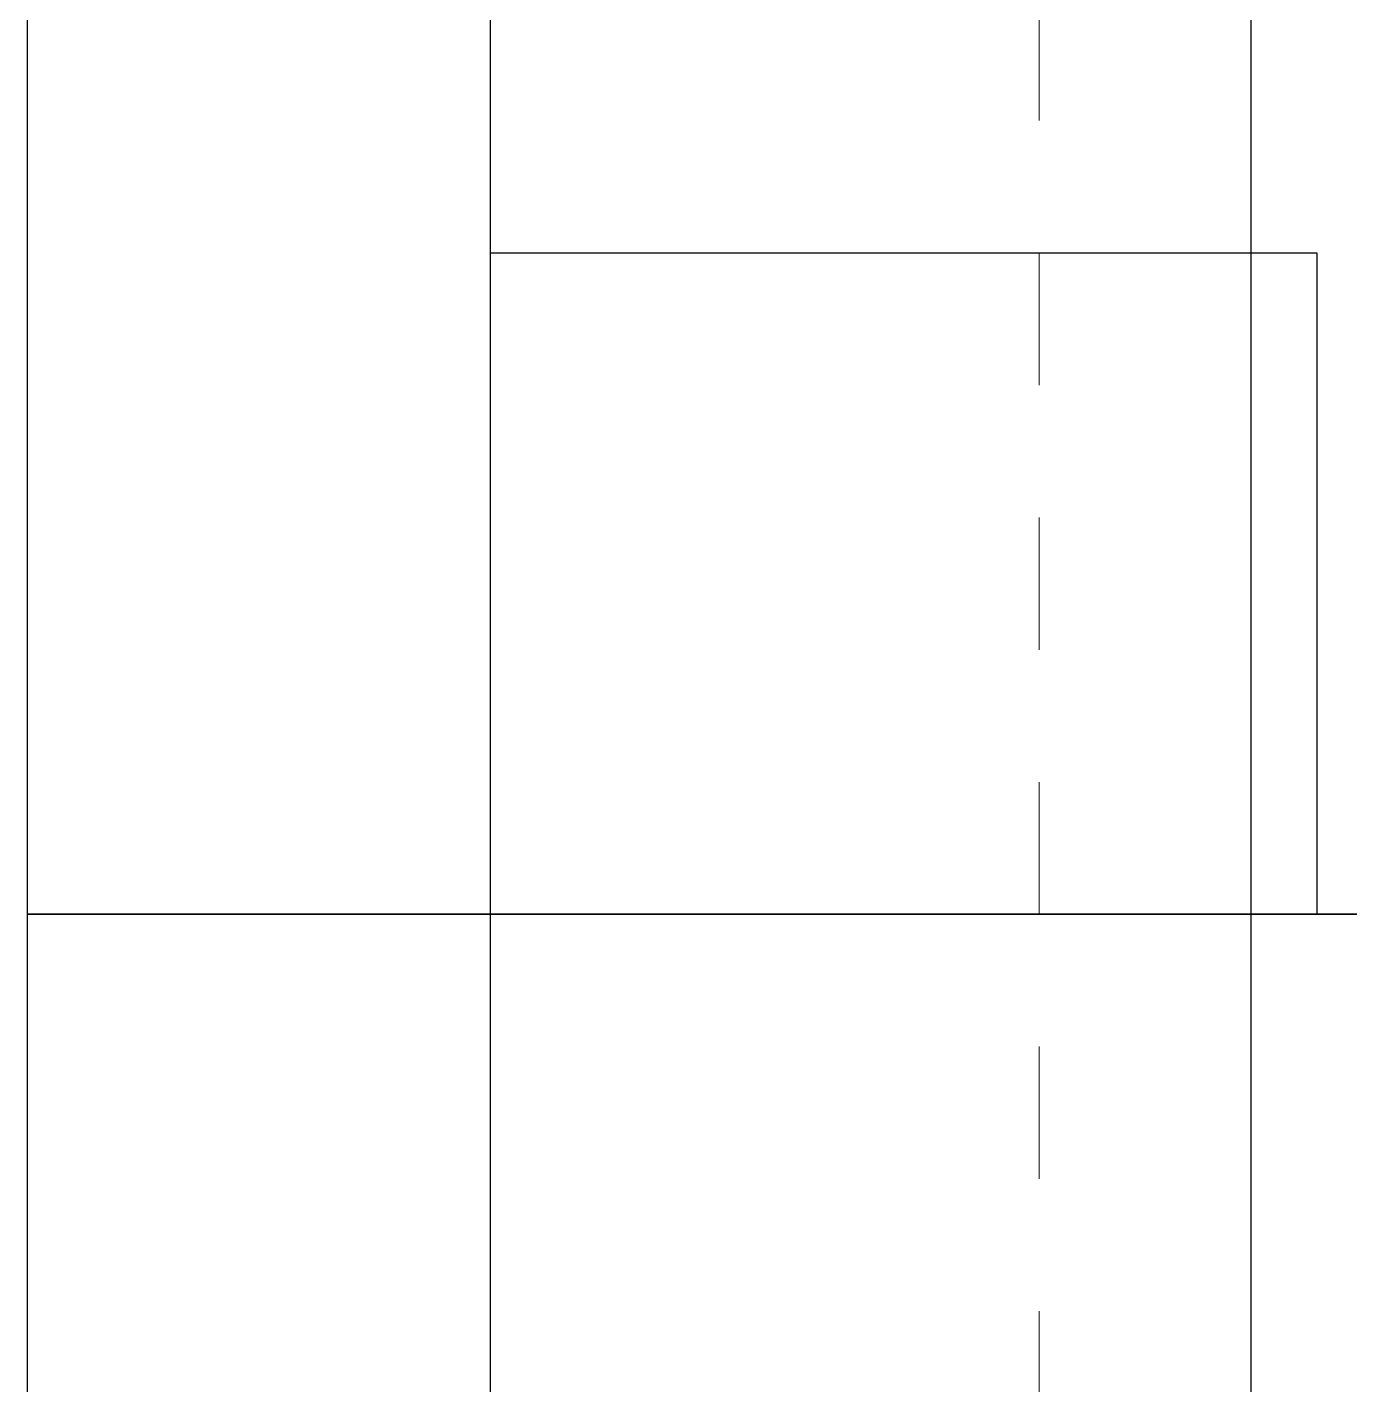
# Model space of a CAD drawing. Header units: inches. Extents: x -81.3 to 1.8, y 184.7 to 266.4.
# Drawn here: x -55.88 to -54.88, y 215.282 to 216.308 of the extents above; entities that cross this region are included whole.
import ezdxf

# ---------------------------------------------------------------- set-up
doc = ezdxf.new("R2010")
doc.units = ezdxf.units.IN
doc.header["$MEASUREMENT"] = 0
doc.linetypes.add('DASHED2', pattern=[0.375, 0.25, -0.125])
doc.linetypes.add('HIDDEN', pattern=[0.375, 0.25, -0.125])
doc.layers.add('A2 Hatch', color=8, linetype='Continuous', lineweight=9)

msp = doc.modelspace()

# ---------------------------------------------------------------- linework, layer by layer
at = {"color": 1}
for p, q in [((-55.5304, 228.1378), (-55.5304, 215.6378)), ((-54.9554, 228.1378), (-54.9554, 215.6378)), ((-55.8804, 227.6378), (-55.8804, 215.6378)), ((-55.5304, 216.1378), (-54.9054, 216.1378)), ((-55.5304, 216.1378), (-54.9054, 216.1378)), ((-55.5304, 216.1378), (-54.9054, 216.1378)), ((-55.5304, 216.1378), (-54.9054, 216.1378)), ((-55.5304, 216.1378), (-54.9054, 216.1378)), ((-55.5304, 216.1378), (-54.9054, 216.1378)), ((-55.5304, 216.1378), (-54.9054, 216.1378)), ((-55.5304, 216.1378), (-54.9054, 216.1378)), ((-55.5304, 216.1378), (-54.9054, 216.1378)), ((-55.5304, 216.1378), (-54.9054, 216.1378)), ((-55.5304, 216.1378), (-54.9054, 216.1378)), ((-55.5304, 216.1378), (-54.9054, 216.1378)), ((-55.5304, 216.1378), (-54.9054, 216.1378)), ((-55.5304, 216.1378), (-54.9054, 216.1378)), ((-55.5304, 216.1378), (-54.9054, 216.1378)), ((-55.5304, 216.1378), (-54.9054, 216.1378)), ((-55.5304, 216.1378), (-54.9054, 216.1378)), ((-55.5304, 216.1378), (-54.9054, 216.1378)), ((-55.5304, 216.1378), (-54.9054, 216.1378)), ((-55.5304, 216.1378), (-54.9054, 216.1378)), ((-55.5304, 216.1378), (-54.9054, 216.1378)), ((-55.5304, 216.1378), (-54.9054, 216.1378)), ((-55.5304, 216.1378), (-54.9054, 216.1378)), ((-55.5304, 216.1378), (-54.9054, 216.1378)), ((-55.5304, 216.1378), (-54.9054, 216.1378)), ((-55.5304, 216.1378), (-54.9054, 216.1378)), ((-55.5304, 216.1378), (-54.9054, 216.1378)), ((-55.5304, 216.1378), (-54.9054, 216.1378)), ((-55.5304, 216.1378), (-55.5304, 204.3675)), ((-55.5304, 216.1378), (-54.9054, 216.1378)), ((-55.5304, 216.1378), (-54.9054, 216.1378)), ((-55.5304, 216.1378), (-54.9054, 216.1378)), ((-55.5304, 216.1378), (-54.9054, 216.1378)), ((-55.5304, 216.1378), (-54.9054, 216.1378)), ((-55.5304, 216.1378), (-54.9054, 216.1378)), ((-55.5304, 216.1378), (-54.9054, 216.1378)), ((-55.5304, 216.1378), (-54.9054, 216.1378)), ((-55.5304, 216.1378), (-54.9054, 216.1378)), ((-55.5304, 216.1378), (-54.9054, 216.1378)), ((-55.5304, 216.1378), (-54.9054, 216.1378)), ((-55.5304, 216.1378), (-54.9054, 216.1378)), ((-55.5304, 216.1378), (-54.9054, 216.1378)), ((-55.5304, 216.1378), (-54.9054, 216.1378)), ((-55.5304, 216.1378), (-54.9054, 216.1378)), ((-55.5304, 216.1378), (-54.9054, 216.1378)), ((-55.5304, 216.1378), (-54.9054, 216.1378)), ((-55.5304, 216.1378), (-54.9054, 216.1378)), ((-55.5304, 216.1378), (-54.9054, 216.1378)), ((-55.5304, 216.1378), (-54.9054, 216.1378)), ((-55.5304, 216.1378), (-54.9054, 216.1378)), ((-55.5304, 216.1378), (-54.9054, 216.1378)), ((-55.5304, 216.1378), (-54.9054, 216.1378)), ((-55.5304, 216.1378), (-54.9054, 216.1378)), ((-55.5304, 216.1378), (-54.9054, 216.1378)), ((-55.5304, 216.1378), (-54.9054, 216.1378)), ((-55.5304, 216.1378), (-54.9054, 216.1378)), ((-55.5304, 216.1378), (-54.9054, 216.1378)), ((-55.5304, 216.1378), (-54.9054, 216.1378)), ((-55.5304, 216.1378), (-54.9054, 216.1378)), ((-55.5304, 216.1378), (-54.9054, 216.1378)), ((-55.5304, 216.1378), (-54.9054, 216.1378)), ((-55.5304, 216.1378), (-54.9054, 216.1378)), ((-55.5304, 216.1378), (-54.9054, 216.1378)), ((-55.5304, 216.1378), (-54.9054, 216.1378)), ((-55.5304, 216.1378), (-54.9054, 216.1378)), ((-54.9554, 216.1378), (-54.9554, 204.5625)), ((-54.9054, 216.1378), (-54.9054, 215.6378)), ((-54.9054, 216.1378), (-54.9054, 215.6378)), ((-54.9054, 216.1378), (-54.9054, 215.6378)), ((-54.9054, 216.1378), (-54.9054, 215.6378)), ((-54.9054, 216.1378), (-54.9054, 215.6378)), ((-54.9054, 216.1378), (-54.9054, 215.6378)), ((-54.9054, 216.1378), (-54.9054, 215.6378)), ((-54.9054, 216.1378), (-54.9054, 215.6378)), ((-54.9054, 216.1378), (-54.9054, 215.6378)), ((-54.9054, 216.1378), (-54.9054, 215.6378)), ((-54.9054, 216.1378), (-54.9054, 215.6378)), ((-54.9054, 216.1378), (-54.9054, 215.6378)), ((-54.9054, 216.1378), (-54.9054, 215.6378)), ((-54.9054, 216.1378), (-54.9054, 215.6378)), ((-54.9054, 216.1378), (-54.9054, 215.6378)), ((-54.9054, 216.1378), (-54.9054, 215.6378)), ((-54.9054, 216.1378), (-54.9054, 215.6378)), ((-54.9054, 216.1378), (-54.9054, 215.6378)), ((-54.9054, 216.1378), (-54.9054, 215.6378)), ((-54.9054, 216.1378), (-54.9054, 215.6378)), ((-54.9054, 216.1378), (-54.9054, 215.6378)), ((-54.9054, 216.1378), (-54.9054, 215.6378)), ((-54.9054, 216.1378), (-54.9054, 215.6378)), ((-54.9054, 216.1378), (-54.9054, 215.6378)), ((-54.9054, 216.1378), (-54.9054, 215.6378)), ((-54.9054, 216.1378), (-54.9054, 215.6378)), ((-54.9054, 216.1378), (-54.9054, 215.6378)), ((-54.9054, 216.1378), (-54.9054, 215.6378)), ((-54.9054, 216.1378), (-54.9054, 215.6378)), ((-54.9054, 216.1378), (-54.9054, 215.6378)), ((-54.9054, 216.1378), (-54.9054, 215.6378)), ((-54.9054, 216.1378), (-54.9054, 215.6378)), ((-54.9054, 216.1378), (-54.9054, 215.6378)), ((-54.9054, 216.1378), (-54.9054, 215.6378)), ((-54.9054, 216.1378), (-54.9054, 215.6378)), ((-54.9054, 216.1378), (-54.9054, 215.6378)), ((-54.9054, 216.1378), (-54.9054, 215.6378)), ((-54.9054, 216.1378), (-54.9054, 215.6378)), ((-54.9054, 216.1378), (-54.9054, 215.6378)), ((-54.9054, 216.1378), (-54.9054, 215.6378)), ((-54.9054, 216.1378), (-54.9054, 215.6378)), ((-54.9054, 216.1378), (-54.9054, 215.6378)), ((-54.9054, 216.1378), (-54.9054, 215.6378)), ((-54.9054, 216.1378), (-54.9054, 215.6378)), ((-54.9054, 216.1378), (-54.9054, 215.6378)), ((-54.9054, 216.1378), (-54.9054, 215.6378)), ((-54.9054, 216.1378), (-54.9054, 215.6378)), ((-54.9054, 216.1378), (-54.9054, 215.6378)), ((-54.9054, 216.1378), (-54.9054, 215.6378)), ((-54.9054, 216.1378), (-54.9054, 215.6378)), ((-54.9054, 216.1378), (-54.9054, 215.6378)), ((-54.9054, 216.1378), (-54.9054, 215.6378)), ((-54.9054, 216.1378), (-54.9054, 215.6378)), ((-54.9054, 216.1378), (-54.9054, 215.6378)), ((-54.9054, 216.1378), (-54.9054, 215.6378)), ((-54.9054, 216.1378), (-54.9054, 215.6378)), ((-54.9054, 216.1378), (-54.9054, 215.6378)), ((-54.9054, 216.1378), (-54.9054, 215.6378)), ((-54.9054, 216.1378), (-54.9054, 215.6378)), ((-54.9054, 216.1378), (-54.9054, 215.6378)), ((-54.9054, 216.1378), (-54.9054, 215.6378)), ((-54.9054, 216.1378), (-54.9054, 215.6378)), ((-54.9054, 216.1378), (-54.9054, 215.6378)), ((-54.9054, 216.1378), (-54.9054, 215.6378)), ((-55.8804, 215.6378), (-53.8804, 215.6378)), ((-55.8804, 215.6378), (-54.3304, 215.6378)), ((-55.8804, 215.6378), (-53.8804, 215.6378)), ((-55.8804, 215.6378), (-53.8804, 215.6378)), ((-55.8804, 215.6378), (-54.3304, 215.6378)), ((-55.8804, 215.6378), (-53.8804, 215.6378)), ((-55.8804, 215.6378), (-53.8804, 215.6378)), ((-55.8804, 215.6378), (-53.8804, 215.6378)), ((-55.8804, 215.6378), (-54.3304, 215.6378)), ((-55.8804, 215.6378), (-53.8804, 215.6378)), ((-55.8804, 215.6378), (-53.8804, 215.6378)), ((-55.8804, 215.6378), (-54.3304, 215.6378)), ((-55.8804, 215.6378), (-53.8804, 215.6378)), ((-55.8804, 215.6378), (-53.8804, 215.6378)), ((-55.8804, 215.6378), (-53.8804, 215.6378)), ((-55.8804, 215.6378), (-54.3304, 215.6378)), ((-55.8804, 215.6378), (-53.8804, 215.6378)), ((-55.8804, 215.6378), (-53.8804, 215.6378)), ((-55.8804, 215.6378), (-54.3304, 215.6378)), ((-55.8804, 215.6378), (-53.8804, 215.6378)), ((-55.8804, 215.6378), (-53.8804, 215.6378)), ((-55.8804, 215.6378), (-53.8804, 215.6378)), ((-55.8804, 215.6378), (-54.3304, 215.6378)), ((-55.8804, 215.6378), (-53.8804, 215.6378)), ((-55.8804, 215.6378), (-53.8804, 215.6378)), ((-55.8804, 215.6378), (-54.3304, 215.6378)), ((-55.8804, 215.6378), (-53.8804, 215.6378)), ((-55.8804, 215.6378), (-53.8804, 215.6378)), ((-55.8804, 215.6378), (-53.8804, 215.6378)), ((-55.8804, 215.6378), (-54.3304, 215.6378)), ((-55.8804, 215.6378), (-53.8804, 215.6378)), ((-55.8804, 215.6378), (-53.8804, 215.6378)), ((-55.8804, 215.6378), (-54.3304, 215.6378)), ((-55.8804, 215.6378), (-53.8804, 215.6378)), ((-55.8804, 215.6378), (-53.8804, 215.6378)), ((-55.8804, 215.6378), (-53.8804, 215.6378)), ((-55.8804, 215.6378), (-54.3304, 215.6378)), ((-55.8804, 215.6378), (-53.8804, 215.6378)), ((-55.8804, 215.6378), (-53.8804, 215.6378)), ((-55.8804, 215.6378), (-54.3304, 215.6378)), ((-55.8804, 215.6378), (-53.8804, 215.6378)), ((-55.8804, 215.6378), (-53.8804, 215.6378)), ((-55.8804, 215.6378), (-53.8804, 215.6378)), ((-55.8804, 215.6378), (-54.3304, 215.6378)), ((-55.8804, 215.6378), (-53.8804, 215.6378)), ((-55.8804, 215.6378), (-53.8804, 215.6378)), ((-55.8804, 215.6378), (-54.3304, 215.6378)), ((-55.8804, 215.6378), (-53.8804, 215.6378)), ((-55.8804, 215.6378), (-53.8804, 215.6378)), ((-55.8804, 215.6378), (-53.8804, 215.6378)), ((-55.8804, 215.6378), (-54.3304, 215.6378)), ((-55.8804, 215.6378), (-53.8804, 215.6378)), ((-55.8804, 215.6378), (-53.8804, 215.6378)), ((-55.8804, 215.6378), (-54.3304, 215.6378)), ((-55.8804, 215.6378), (-53.8804, 215.6378)), ((-55.8804, 215.6378), (-53.8804, 215.6378)), ((-55.8804, 215.6378), (-53.8804, 215.6378)), ((-55.8804, 215.6378), (-54.3304, 215.6378)), ((-55.8804, 215.6378), (-53.8804, 215.6378)), ((-55.8804, 215.6378), (-53.8804, 215.6378)), ((-55.8804, 215.6378), (-54.3304, 215.6378)), ((-55.8804, 215.6378), (-53.8804, 215.6378)), ((-55.8804, 215.6378), (-53.8804, 215.6378)), ((-55.8804, 215.6378), (-53.8804, 215.6378)), ((-55.8804, 215.6378), (-54.3304, 215.6378)), ((-55.8804, 215.6378), (-53.8804, 215.6378)), ((-55.8804, 215.6378), (-53.8804, 215.6378)), ((-55.8804, 215.6378), (-54.3304, 215.6378)), ((-55.8804, 215.6378), (-53.8804, 215.6378)), ((-55.8804, 215.6378), (-53.8804, 215.6378)), ((-55.8804, 215.6378), (-53.8804, 215.6378)), ((-55.8804, 215.6378), (-54.3304, 215.6378)), ((-55.8804, 215.6378), (-53.8804, 215.6378)), ((-55.8804, 215.6378), (-53.8804, 215.6378)), ((-55.8804, 215.6378), (-54.3304, 215.6378)), ((-55.8804, 215.6378), (-53.8804, 215.6378)), ((-55.8804, 215.6378), (-53.8804, 215.6378)), ((-55.8804, 215.6378), (-53.8804, 215.6378)), ((-55.8804, 215.6378), (-54.3304, 215.6378)), ((-55.8804, 215.6378), (-53.8804, 215.6378)), ((-55.8804, 215.6378), (-53.8804, 215.6378)), ((-55.8804, 215.6378), (-54.3304, 215.6378)), ((-55.8804, 215.6378), (-53.8804, 215.6378)), ((-55.8804, 215.6378), (-53.8804, 215.6378)), ((-55.8804, 215.6378), (-53.8804, 215.6378)), ((-55.8804, 215.6378), (-54.3304, 215.6378)), ((-55.8804, 215.6378), (-53.8804, 215.6378)), ((-55.8804, 215.6378), (-53.8804, 215.6378)), ((-55.8804, 215.6378), (-54.3304, 215.6378)), ((-55.8804, 215.6378), (-53.8804, 215.6378)), ((-55.8804, 215.6378), (-53.8804, 215.6378)), ((-55.8804, 215.6378), (-53.8804, 215.6378)), ((-55.8804, 215.6378), (-54.3304, 215.6378)), ((-55.8804, 215.6378), (-53.8804, 215.6378)), ((-55.8804, 215.6378), (-53.8804, 215.6378)), ((-55.8804, 215.6378), (-55.8804, 204.2488)), ((-55.8804, 215.6378), (-54.3304, 215.6378)), ((-55.8804, 215.6378), (-53.8804, 215.6378)), ((-55.8804, 215.6378), (-53.8804, 215.6378)), ((-55.8804, 215.6378), (-53.8804, 215.6378)), ((-55.8804, 215.6378), (-54.3304, 215.6378)), ((-55.8804, 215.6378), (-53.8804, 215.6378)), ((-55.8804, 215.6378), (-53.8804, 215.6378)), ((-55.8804, 215.6378), (-54.3304, 215.6378)), ((-55.8804, 215.6378), (-53.8804, 215.6378)), ((-55.8804, 215.6378), (-53.8804, 215.6378)), ((-55.8804, 215.6378), (-53.8804, 215.6378)), ((-55.8804, 215.6378), (-54.3304, 215.6378)), ((-55.8804, 215.6378), (-53.8804, 215.6378)), ((-55.8804, 215.6378), (-53.8804, 215.6378)), ((-55.8804, 215.6378), (-54.3304, 215.6378)), ((-55.8804, 215.6378), (-53.8804, 215.6378)), ((-55.8804, 215.6378), (-53.8804, 215.6378)), ((-55.8804, 215.6378), (-53.8804, 215.6378)), ((-55.8804, 215.6378), (-54.3304, 215.6378)), ((-55.8804, 215.6378), (-53.8804, 215.6378)), ((-55.8804, 215.6378), (-53.8804, 215.6378)), ((-55.8804, 215.6378), (-54.3304, 215.6378)), ((-55.8804, 215.6378), (-53.8804, 215.6378)), ((-55.8804, 215.6378), (-53.8804, 215.6378)), ((-55.8804, 215.6378), (-53.8804, 215.6378)), ((-55.8804, 215.6378), (-54.3304, 215.6378)), ((-55.8804, 215.6378), (-53.8804, 215.6378)), ((-55.8804, 215.6378), (-53.8804, 215.6378)), ((-55.8804, 215.6378), (-54.3304, 215.6378)), ((-55.8804, 215.6378), (-53.8804, 215.6378)), ((-55.8804, 215.6378), (-53.8804, 215.6378)), ((-55.8804, 215.6378), (-53.8804, 215.6378)), ((-55.8804, 215.6378), (-54.3304, 215.6378)), ((-55.8804, 215.6378), (-53.8804, 215.6378)), ((-55.8804, 215.6378), (-53.8804, 215.6378)), ((-55.8804, 215.6378), (-54.3304, 215.6378)), ((-55.8804, 215.6378), (-53.8804, 215.6378)), ((-55.8804, 215.6378), (-53.8804, 215.6378)), ((-55.8804, 215.6378), (-53.8804, 215.6378)), ((-55.8804, 215.6378), (-54.3304, 215.6378)), ((-55.8804, 215.6378), (-53.8804, 215.6378)), ((-55.8804, 215.6378), (-53.8804, 215.6378)), ((-55.8804, 215.6378), (-54.3304, 215.6378)), ((-55.8804, 215.6378), (-53.8804, 215.6378)), ((-55.8804, 215.6378), (-53.8804, 215.6378)), ((-55.8804, 215.6378), (-53.8804, 215.6378)), ((-55.8804, 215.6378), (-54.3304, 215.6378)), ((-55.8804, 215.6378), (-53.8804, 215.6378)), ((-55.8804, 215.6378), (-53.8804, 215.6378)), ((-55.8804, 215.6378), (-54.3304, 215.6378)), ((-55.8804, 215.6378), (-53.8804, 215.6378)), ((-55.8804, 215.6378), (-53.8804, 215.6378)), ((-55.8804, 215.6378), (-53.8804, 215.6378)), ((-55.8804, 215.6378), (-54.3304, 215.6378)), ((-55.8804, 215.6378), (-53.8804, 215.6378)), ((-55.8804, 215.6378), (-53.8804, 215.6378)), ((-55.8804, 215.6378), (-54.3304, 215.6378)), ((-55.8804, 215.6378), (-53.8804, 215.6378)), ((-55.8804, 215.6378), (-53.8804, 215.6378)), ((-55.8804, 215.6378), (-53.8804, 215.6378)), ((-55.8804, 215.6378), (-54.3304, 215.6378)), ((-55.8804, 215.6378), (-53.8804, 215.6378)), ((-55.8804, 215.6378), (-53.8804, 215.6378)), ((-55.8804, 215.6378), (-54.3304, 215.6378)), ((-55.8804, 215.6378), (-53.8804, 215.6378)), ((-55.8804, 215.6378), (-53.8804, 215.6378)), ((-55.8804, 215.6378), (-53.8804, 215.6378)), ((-55.8804, 215.6378), (-54.3304, 215.6378)), ((-55.8804, 215.6378), (-53.8804, 215.6378)), ((-55.8804, 215.6378), (-53.8804, 215.6378)), ((-55.8804, 215.6378), (-54.3304, 215.6378)), ((-55.8804, 215.6378), (-53.8804, 215.6378)), ((-55.8804, 215.6378), (-53.8804, 215.6378)), ((-55.8804, 215.6378), (-53.8804, 215.6378)), ((-55.8804, 215.6378), (-54.3304, 215.6378)), ((-55.8804, 215.6378), (-53.8804, 215.6378)), ((-55.8804, 215.6378), (-53.8804, 215.6378)), ((-55.8804, 215.6378), (-54.3304, 215.6378)), ((-55.8804, 215.6378), (-53.8804, 215.6378)), ((-55.8804, 215.6378), (-53.8804, 215.6378)), ((-55.8804, 215.6378), (-53.8804, 215.6378)), ((-55.8804, 215.6378), (-54.3304, 215.6378)), ((-55.8804, 215.6378), (-53.8804, 215.6378)), ((-55.8804, 215.6378), (-53.8804, 215.6378)), ((-55.8804, 215.6378), (-54.3304, 215.6378)), ((-55.8804, 215.6378), (-53.8804, 215.6378)), ((-55.8804, 215.6378), (-53.8804, 215.6378)), ((-55.8804, 215.6378), (-53.8804, 215.6378)), ((-55.8804, 215.6378), (-54.3304, 215.6378)), ((-55.8804, 215.6378), (-53.8804, 215.6378)), ((-55.8804, 215.6378), (-53.8804, 215.6378)), ((-55.8804, 215.6378), (-54.3304, 215.6378)), ((-55.8804, 215.6378), (-53.8804, 215.6378)), ((-55.8804, 215.6378), (-53.8804, 215.6378)), ((-55.8804, 215.6378), (-53.8804, 215.6378)), ((-55.8804, 215.6378), (-54.3304, 215.6378)), ((-55.8804, 215.6378), (-53.8804, 215.6378)), ((-55.8804, 215.6378), (-53.8804, 215.6378)), ((-55.8804, 215.6378), (-54.3304, 215.6378)), ((-55.8804, 215.6378), (-53.8804, 215.6378)), ((-55.8804, 215.6378), (-53.8804, 215.6378)), ((-55.8804, 215.6378), (-53.8804, 215.6378)), ((-55.8804, 215.6378), (-54.3304, 215.6378)), ((-55.8804, 215.6378), (-53.8804, 215.6378)), ((-55.8804, 215.6378), (-53.8804, 215.6378)), ((-55.8804, 215.6378), (-54.3304, 215.6378)), ((-55.8804, 215.6378), (-53.8804, 215.6378)), ((-55.8804, 215.6378), (-53.8804, 215.6378)), ((-55.8804, 215.6378), (-53.8804, 215.6378)), ((-55.8804, 215.6378), (-54.3304, 215.6378)), ((-55.8804, 215.6378), (-53.8804, 215.6378)), ((-55.8804, 215.6378), (-53.8804, 215.6378)), ((-55.8804, 215.6378), (-54.3304, 215.6378)), ((-55.8804, 215.6378), (-53.8804, 215.6378)), ((-55.8804, 215.6378), (-53.8804, 215.6378)), ((-55.8804, 215.6378), (-53.8804, 215.6378)), ((-55.8804, 215.6378), (-54.3304, 215.6378)), ((-55.8804, 215.6378), (-53.8804, 215.6378)), ((-55.8804, 215.6378), (-53.8804, 215.6378)), ((-55.8804, 215.6378), (-54.3304, 215.6378)), ((-55.8804, 215.6378), (-53.8804, 215.6378)), ((-55.8804, 215.6378), (-53.8804, 215.6378)), ((-55.8804, 215.6378), (-53.8804, 215.6378)), ((-55.8804, 215.6378), (-54.3304, 215.6378)), ((-55.8804, 215.6378), (-53.8804, 215.6378)), ((-55.8804, 215.6378), (-53.8804, 215.6378)), ((-55.8804, 215.6378), (-54.3304, 215.6378)), ((-55.8804, 215.6378), (-53.8804, 215.6378)), ((-55.8804, 215.6378), (-53.8804, 215.6378)), ((-54.4554, 215.6378), (-54.9554, 215.6378)), ((-54.4554, 215.6378), (-54.9554, 215.6378)), ((-54.4554, 215.6378), (-54.9554, 215.6378)), ((-54.4554, 215.6378), (-54.9554, 215.6378)), ((-54.4554, 215.6378), (-54.9554, 215.6378)), ((-54.4554, 215.6378), (-54.9554, 215.6378)), ((-54.4554, 215.6378), (-54.9554, 215.6378)), ((-54.4554, 215.6378), (-54.9554, 215.6378)), ((-54.4554, 215.6378), (-54.9554, 215.6378)), ((-54.4554, 215.6378), (-54.9554, 215.6378)), ((-54.4554, 215.6378), (-54.9554, 215.6378)), ((-54.4554, 215.6378), (-54.9554, 215.6378)), ((-54.4554, 215.6378), (-54.9554, 215.6378)), ((-54.4554, 215.6378), (-54.9554, 215.6378)), ((-54.4554, 215.6378), (-54.9554, 215.6378)), ((-54.4554, 215.6378), (-54.9554, 215.6378)), ((-54.4554, 215.6378), (-54.9554, 215.6378)), ((-54.4554, 215.6378), (-54.9554, 215.6378)), ((-54.4554, 215.6378), (-54.9554, 215.6378)), ((-54.4554, 215.6378), (-54.9554, 215.6378)), ((-54.4554, 215.6378), (-54.9554, 215.6378)), ((-54.4554, 215.6378), (-54.9554, 215.6378)), ((-54.4554, 215.6378), (-54.9554, 215.6378)), ((-54.4554, 215.6378), (-54.9554, 215.6378)), ((-54.4554, 215.6378), (-54.9554, 215.6378)), ((-54.4554, 215.6378), (-54.9554, 215.6378)), ((-54.4554, 215.6378), (-54.9554, 215.6378)), ((-54.4554, 215.6378), (-54.9554, 215.6378)), ((-54.4554, 215.6378), (-54.9554, 215.6378)), ((-54.4554, 215.6378), (-54.9554, 215.6378)), ((-54.4554, 215.6378), (-54.9554, 215.6378)), ((-54.4554, 215.6378), (-54.9554, 215.6378)), ((-54.4554, 215.6378), (-54.9554, 215.6378)), ((-54.4554, 215.6378), (-54.9554, 215.6378)), ((-54.4554, 215.6378), (-54.9554, 215.6378)), ((-54.4554, 215.6378), (-54.9554, 215.6378)), ((-54.4554, 215.6378), (-54.9554, 215.6378)), ((-54.4554, 215.6378), (-54.9554, 215.6378)), ((-54.4554, 215.6378), (-54.9554, 215.6378)), ((-54.4554, 215.6378), (-54.9554, 215.6378)), ((-54.4554, 215.6378), (-54.9554, 215.6378)), ((-54.4554, 215.6378), (-54.9554, 215.6378)), ((-54.4554, 215.6378), (-54.9554, 215.6378)), ((-54.4554, 215.6378), (-54.9554, 215.6378)), ((-54.4554, 215.6378), (-54.9554, 215.6378)), ((-54.4554, 215.6378), (-54.9554, 215.6378)), ((-54.4554, 215.6378), (-54.9554, 215.6378)), ((-54.4554, 215.6378), (-54.9554, 215.6378)), ((-54.4554, 215.6378), (-54.9554, 215.6378)), ((-54.4554, 215.6378), (-54.9554, 215.6378)), ((-54.4554, 215.6378), (-54.9554, 215.6378)), ((-54.4554, 215.6378), (-54.9554, 215.6378)), ((-54.4554, 215.6378), (-54.9554, 215.6378)), ((-54.4554, 215.6378), (-54.9554, 215.6378)), ((-54.4554, 215.6378), (-54.9554, 215.6378)), ((-54.4554, 215.6378), (-54.9554, 215.6378)), ((-54.4554, 215.6378), (-54.9554, 215.6378)), ((-54.4554, 215.6378), (-54.9554, 215.6378)), ((-54.4554, 215.6378), (-54.9554, 215.6378)), ((-54.4554, 215.6378), (-54.9554, 215.6378)), ((-54.4554, 215.6378), (-54.9554, 215.6378)), ((-54.4554, 215.6378), (-54.9554, 215.6378)), ((-54.4554, 215.6378), (-54.9554, 215.6378)), ((-54.4554, 215.6378), (-54.9554, 215.6378))]:
    msp.add_line(p, q, dxfattribs=at)
at = {"color": 1, "linetype": 'HIDDEN', "ltscale": 0.02}
for p, q in [((-55.5304, 216.1378), (-54.9054, 216.1378)), ((-55.5304, 216.1378), (-54.9054, 216.1378)), ((-55.5304, 216.1378), (-54.9054, 216.1378)), ((-55.5304, 216.1378), (-54.9054, 216.1378)), ((-55.5304, 216.1378), (-54.9054, 216.1378)), ((-55.5304, 216.1378), (-54.9054, 216.1378)), ((-55.5304, 216.1378), (-54.9054, 216.1378)), ((-55.5304, 216.1378), (-54.9054, 216.1378)), ((-55.5304, 216.1378), (-54.9054, 216.1378)), ((-55.5304, 216.1378), (-54.9054, 216.1378)), ((-55.5304, 216.1378), (-54.9054, 216.1378)), ((-55.5304, 216.1378), (-54.9054, 216.1378)), ((-55.5304, 216.1378), (-54.9054, 216.1378)), ((-55.5304, 216.1378), (-54.9054, 216.1378)), ((-55.5304, 216.1378), (-54.9054, 216.1378)), ((-55.5304, 216.1378), (-54.9054, 216.1378)), ((-55.5304, 216.1378), (-54.9054, 216.1378)), ((-55.5304, 216.1378), (-54.9054, 216.1378)), ((-55.5304, 216.1378), (-54.9054, 216.1378)), ((-55.5304, 216.1378), (-54.9054, 216.1378)), ((-55.5304, 216.1378), (-54.9054, 216.1378)), ((-55.5304, 216.1378), (-54.9054, 216.1378)), ((-55.5304, 216.1378), (-54.9054, 216.1378)), ((-55.5304, 216.1378), (-54.9054, 216.1378)), ((-55.5304, 216.1378), (-54.9054, 216.1378)), ((-55.5304, 216.1378), (-54.9054, 216.1378)), ((-55.5304, 216.1378), (-54.9054, 216.1378)), ((-55.5304, 216.1378), (-54.9054, 216.1378)), ((-55.5304, 216.1378), (-54.9054, 216.1378)), ((-55.5304, 216.1378), (-54.9054, 216.1378)), ((-55.5304, 216.1378), (-54.9054, 216.1378)), ((-55.5304, 216.1378), (-54.9054, 216.1378)), ((-55.5304, 216.1378), (-54.9054, 216.1378)), ((-55.5304, 216.1378), (-54.9054, 216.1378)), ((-55.5304, 216.1378), (-54.9054, 216.1378)), ((-55.5304, 216.1378), (-54.9054, 216.1378)), ((-55.5304, 216.1378), (-54.9054, 216.1378)), ((-55.5304, 216.1378), (-54.9054, 216.1378)), ((-55.5304, 216.1378), (-54.9054, 216.1378)), ((-55.5304, 216.1378), (-54.9054, 216.1378)), ((-55.5304, 216.1378), (-54.9054, 216.1378)), ((-55.5304, 216.1378), (-54.9054, 216.1378)), ((-55.5304, 216.1378), (-54.9054, 216.1378)), ((-55.5304, 216.1378), (-54.9054, 216.1378)), ((-55.5304, 216.1378), (-54.9054, 216.1378)), ((-55.5304, 216.1378), (-54.9054, 216.1378)), ((-55.5304, 216.1378), (-54.9054, 216.1378)), ((-55.5304, 216.1378), (-54.9054, 216.1378)), ((-55.5304, 216.1378), (-54.9054, 216.1378)), ((-55.5304, 216.1378), (-54.9054, 216.1378)), ((-55.5304, 216.1378), (-54.9054, 216.1378)), ((-55.5304, 216.1378), (-54.9054, 216.1378)), ((-55.5304, 216.1378), (-54.9054, 216.1378)), ((-55.5304, 216.1378), (-54.9054, 216.1378)), ((-55.5304, 216.1378), (-54.9054, 216.1378)), ((-55.5304, 216.1378), (-54.9054, 216.1378)), ((-55.5304, 216.1378), (-54.9054, 216.1378)), ((-55.5304, 216.1378), (-54.9054, 216.1378)), ((-55.5304, 216.1378), (-54.9054, 216.1378)), ((-55.5304, 216.1378), (-54.9054, 216.1378)), ((-55.5304, 216.1378), (-54.9054, 216.1378)), ((-55.5304, 216.1378), (-54.9054, 216.1378)), ((-55.5304, 216.1378), (-54.9054, 216.1378)), ((-55.5304, 216.1378), (-54.9054, 216.1378)), ((-55.5304, 216.1378), (-54.9054, 216.1378)), ((-55.5304, 216.1378), (-54.9054, 216.1378)), ((-55.5304, 216.1378), (-54.9054, 216.1378)), ((-55.5304, 216.1378), (-54.9054, 216.1378)), ((-55.5304, 216.1378), (-54.9054, 216.1378)), ((-55.5304, 216.1378), (-54.9054, 216.1378)), ((-55.5304, 216.1378), (-54.9054, 216.1378)), ((-55.5304, 216.1378), (-54.9054, 216.1378)), ((-55.5304, 216.1378), (-54.9054, 216.1378)), ((-55.5304, 216.1378), (-54.9054, 216.1378)), ((-55.5304, 216.1378), (-54.9054, 216.1378)), ((-55.5304, 216.1378), (-54.9054, 216.1378)), ((-55.5304, 216.1378), (-54.9054, 216.1378)), ((-55.5304, 216.1378), (-54.9054, 216.1378)), ((-55.5304, 216.1378), (-54.9054, 216.1378)), ((-55.5304, 216.1378), (-54.9054, 216.1378)), ((-55.5304, 216.1378), (-54.9054, 216.1378)), ((-55.5304, 216.1378), (-54.9054, 216.1378)), ((-55.5304, 216.1378), (-54.9054, 216.1378)), ((-55.5304, 216.1378), (-54.9054, 216.1378)), ((-55.5304, 216.1378), (-54.9054, 216.1378)), ((-55.5304, 216.1378), (-54.9054, 216.1378)), ((-55.5304, 216.1378), (-54.9054, 216.1378)), ((-55.5304, 216.1378), (-54.9054, 216.1378)), ((-55.5304, 216.1378), (-54.9054, 216.1378)), ((-55.5304, 216.1378), (-54.9054, 216.1378)), ((-55.5304, 216.1378), (-54.9054, 216.1378)), ((-55.5304, 216.1378), (-54.9054, 216.1378)), ((-55.5304, 216.1378), (-54.9054, 216.1378)), ((-55.5304, 216.1378), (-54.9054, 216.1378)), ((-55.5304, 216.1378), (-54.9054, 216.1378)), ((-55.5304, 216.1378), (-54.9054, 216.1378)), ((-55.5304, 216.1378), (-54.9054, 216.1378)), ((-55.5304, 216.1378), (-54.9054, 216.1378)), ((-55.5304, 216.1378), (-54.9054, 216.1378)), ((-55.5304, 216.1378), (-54.9054, 216.1378)), ((-55.5304, 216.1378), (-54.9054, 216.1378)), ((-55.5304, 216.1378), (-54.9054, 216.1378)), ((-55.5304, 216.1378), (-54.9054, 216.1378)), ((-55.5304, 216.1378), (-54.9054, 216.1378)), ((-55.5304, 216.1378), (-54.9054, 216.1378)), ((-55.5304, 216.1378), (-54.9054, 216.1378)), ((-55.5304, 216.1378), (-54.9054, 216.1378)), ((-55.5304, 216.1378), (-54.9054, 216.1378)), ((-55.5304, 216.1378), (-54.9054, 216.1378)), ((-55.5304, 216.1378), (-54.9054, 216.1378)), ((-55.5304, 216.1378), (-54.9054, 216.1378)), ((-55.5304, 216.1378), (-54.9054, 216.1378)), ((-55.5304, 216.1378), (-54.9054, 216.1378)), ((-55.5304, 216.1378), (-54.9054, 216.1378)), ((-55.5304, 216.1378), (-54.9054, 216.1378)), ((-55.5304, 216.1378), (-54.9054, 216.1378)), ((-55.5304, 216.1378), (-54.9054, 216.1378)), ((-55.5304, 216.1378), (-54.9054, 216.1378)), ((-55.5304, 216.1378), (-54.9054, 216.1378)), ((-55.5304, 216.1378), (-54.9054, 216.1378)), ((-55.5304, 216.1378), (-54.9054, 216.1378)), ((-55.5304, 216.1378), (-54.9054, 216.1378)), ((-55.5304, 216.1378), (-54.9054, 216.1378)), ((-55.5304, 216.1378), (-54.9054, 216.1378)), ((-55.5304, 216.1378), (-54.9054, 216.1378)), ((-55.5304, 216.1378), (-54.9054, 216.1378)), ((-55.5304, 216.1378), (-54.9054, 216.1378)), ((-55.5304, 216.1378), (-54.9054, 216.1378)), ((-55.5304, 216.1378), (-54.9054, 216.1378)), ((-55.5304, 216.1378), (-54.9054, 216.1378)), ((-55.5304, 216.1378), (-54.9054, 216.1378)), ((-55.5304, 216.1378), (-54.9054, 216.1378)), ((-55.5304, 216.1378), (-54.9054, 216.1378)), ((-55.5304, 216.1378), (-54.9054, 216.1378)), ((-55.5304, 216.1378), (-54.9054, 216.1378)), ((-55.5304, 216.1378), (-54.9054, 216.1378)), ((-55.5304, 216.1378), (-54.9054, 216.1378)), ((-55.5304, 216.1378), (-54.9054, 216.1378)), ((-55.5304, 216.1378), (-54.9054, 216.1378)), ((-55.5304, 216.1378), (-54.9054, 216.1378)), ((-55.5304, 216.1378), (-54.9054, 216.1378)), ((-55.5304, 216.1378), (-54.9054, 216.1378)), ((-55.5304, 216.1378), (-54.9054, 216.1378)), ((-55.5304, 216.1378), (-54.9054, 216.1378)), ((-55.5304, 216.1378), (-54.9054, 216.1378)), ((-55.5304, 216.1378), (-54.9054, 216.1378)), ((-55.5304, 216.1378), (-54.9054, 216.1378)), ((-55.5304, 216.1378), (-54.9054, 216.1378)), ((-55.5304, 216.1378), (-54.9054, 216.1378)), ((-55.5304, 216.1378), (-54.9054, 216.1378)), ((-55.5304, 216.1378), (-54.9054, 216.1378)), ((-55.5304, 216.1378), (-54.9054, 216.1378)), ((-55.5304, 216.1378), (-54.9054, 216.1378)), ((-55.5304, 216.1378), (-54.9054, 216.1378)), ((-55.5304, 216.1378), (-54.9054, 216.1378)), ((-55.5304, 216.1378), (-54.9054, 216.1378)), ((-55.5304, 216.1378), (-54.9054, 216.1378)), ((-55.5304, 216.1378), (-54.9054, 216.1378)), ((-55.5304, 216.1378), (-54.9054, 216.1378)), ((-55.5304, 216.1378), (-54.9054, 216.1378)), ((-54.9054, 216.1378), (-54.9054, 215.6378)), ((-54.9054, 216.1378), (-54.9054, 215.6378)), ((-54.9054, 216.1378), (-54.9054, 215.6378)), ((-54.9054, 216.1378), (-54.9054, 215.6378)), ((-54.9054, 216.1378), (-54.9054, 215.6378)), ((-54.9054, 216.1378), (-54.9054, 215.6378)), ((-54.9054, 216.1378), (-54.9054, 215.6378)), ((-54.9054, 216.1378), (-54.9054, 215.6378)), ((-54.9054, 216.1378), (-54.9054, 215.6378)), ((-54.9054, 216.1378), (-54.9054, 215.6378)), ((-54.9054, 216.1378), (-54.9054, 215.6378)), ((-54.9054, 216.1378), (-54.9054, 215.6378)), ((-54.9054, 216.1378), (-54.9054, 215.6378)), ((-54.9054, 216.1378), (-54.9054, 215.6378)), ((-54.9054, 216.1378), (-54.9054, 215.6378)), ((-54.9054, 216.1378), (-54.9054, 215.6378)), ((-54.9054, 216.1378), (-54.9054, 215.6378)), ((-54.9054, 216.1378), (-54.9054, 215.6378)), ((-54.9054, 216.1378), (-54.9054, 215.6378)), ((-54.9054, 216.1378), (-54.9054, 215.6378)), ((-54.9054, 216.1378), (-54.9054, 215.6378)), ((-54.9054, 216.1378), (-54.9054, 215.6378)), ((-54.9054, 216.1378), (-54.9054, 215.6378)), ((-54.9054, 216.1378), (-54.9054, 215.6378)), ((-54.9054, 216.1378), (-54.9054, 215.6378)), ((-54.9054, 216.1378), (-54.9054, 215.6378)), ((-54.9054, 216.1378), (-54.9054, 215.6378)), ((-54.9054, 216.1378), (-54.9054, 215.6378)), ((-54.9054, 216.1378), (-54.9054, 215.6378)), ((-54.9054, 216.1378), (-54.9054, 215.6378)), ((-54.9054, 216.1378), (-54.9054, 215.6378)), ((-54.9054, 216.1378), (-54.9054, 215.6378)), ((-54.9054, 216.1378), (-54.9054, 215.6378)), ((-54.9054, 216.1378), (-54.9054, 215.6378)), ((-54.9054, 216.1378), (-54.9054, 215.6378)), ((-54.9054, 216.1378), (-54.9054, 215.6378)), ((-54.9054, 216.1378), (-54.9054, 215.6378)), ((-54.9054, 216.1378), (-54.9054, 215.6378)), ((-54.9054, 216.1378), (-54.9054, 215.6378)), ((-54.9054, 216.1378), (-54.9054, 215.6378)), ((-54.9054, 216.1378), (-54.9054, 215.6378)), ((-54.9054, 216.1378), (-54.9054, 215.6378)), ((-54.9054, 216.1378), (-54.9054, 215.6378)), ((-54.9054, 216.1378), (-54.9054, 215.6378)), ((-54.9054, 216.1378), (-54.9054, 215.6378)), ((-54.9054, 216.1378), (-54.9054, 215.6378)), ((-54.9054, 216.1378), (-54.9054, 215.6378)), ((-54.9054, 216.1378), (-54.9054, 215.6378)), ((-54.9054, 216.1378), (-54.9054, 215.6378)), ((-54.9054, 216.1378), (-54.9054, 215.6378)), ((-54.9054, 216.1378), (-54.9054, 215.6378)), ((-54.9054, 216.1378), (-54.9054, 215.6378)), ((-54.9054, 216.1378), (-54.9054, 215.6378)), ((-54.9054, 216.1378), (-54.9054, 215.6378)), ((-54.9054, 216.1378), (-54.9054, 215.6378)), ((-54.9054, 216.1378), (-54.9054, 215.6378)), ((-54.9054, 216.1378), (-54.9054, 215.6378)), ((-54.9054, 216.1378), (-54.9054, 215.6378)), ((-54.9054, 216.1378), (-54.9054, 215.6378)), ((-54.9054, 216.1378), (-54.9054, 215.6378)), ((-54.9054, 216.1378), (-54.9054, 215.6378)), ((-54.9054, 216.1378), (-54.9054, 215.6378)), ((-54.9054, 216.1378), (-54.9054, 215.6378)), ((-54.9054, 216.1378), (-54.9054, 215.6378)), ((-54.9054, 216.1378), (-54.9054, 215.6378)), ((-54.9054, 216.1378), (-54.9054, 215.6378)), ((-54.9054, 216.1378), (-54.9054, 215.6378)), ((-54.9054, 216.1378), (-54.9054, 215.6378)), ((-54.9054, 216.1378), (-54.9054, 215.6378)), ((-54.9054, 216.1378), (-54.9054, 215.6378)), ((-54.9054, 216.1378), (-54.9054, 215.6378)), ((-54.9054, 216.1378), (-54.9054, 215.6378)), ((-54.9054, 216.1378), (-54.9054, 215.6378)), ((-54.9054, 216.1378), (-54.9054, 215.6378)), ((-54.9054, 216.1378), (-54.9054, 215.6378)), ((-54.9054, 216.1378), (-54.9054, 215.6378)), ((-54.9054, 216.1378), (-54.9054, 215.6378)), ((-54.9054, 216.1378), (-54.9054, 215.6378)), ((-54.9054, 216.1378), (-54.9054, 215.6378)), ((-54.9054, 216.1378), (-54.9054, 215.6378)), ((-54.9054, 216.1378), (-54.9054, 215.6378)), ((-54.9054, 216.1378), (-54.9054, 215.6378)), ((-54.9054, 216.1378), (-54.9054, 215.6378)), ((-54.9054, 216.1378), (-54.9054, 215.6378)), ((-54.9054, 216.1378), (-54.9054, 215.6378)), ((-54.9054, 216.1378), (-54.9054, 215.6378)), ((-54.9054, 216.1378), (-54.9054, 215.6378)), ((-54.9054, 216.1378), (-54.9054, 215.6378)), ((-54.9054, 216.1378), (-54.9054, 215.6378)), ((-54.9054, 216.1378), (-54.9054, 215.6378)), ((-54.9054, 216.1378), (-54.9054, 215.6378)), ((-54.9054, 216.1378), (-54.9054, 215.6378)), ((-54.9054, 216.1378), (-54.9054, 215.6378)), ((-54.9054, 216.1378), (-54.9054, 215.6378)), ((-54.9054, 216.1378), (-54.9054, 215.6378)), ((-54.9054, 216.1378), (-54.9054, 215.6378)), ((-54.9054, 216.1378), (-54.9054, 215.6378)), ((-54.9054, 216.1378), (-54.9054, 215.6378)), ((-54.9054, 216.1378), (-54.9054, 215.6378)), ((-54.9054, 216.1378), (-54.9054, 215.6378)), ((-54.9054, 216.1378), (-54.9054, 215.6378)), ((-54.9054, 216.1378), (-54.9054, 215.6378)), ((-54.9054, 216.1378), (-54.9054, 215.6378)), ((-54.9054, 216.1378), (-54.9054, 215.6378)), ((-54.9054, 216.1378), (-54.9054, 215.6378)), ((-54.9054, 216.1378), (-54.9054, 215.6378)), ((-54.9054, 216.1378), (-54.9054, 215.6378)), ((-54.9054, 216.1378), (-54.9054, 215.6378)), ((-54.9054, 216.1378), (-54.9054, 215.6378)), ((-54.9054, 216.1378), (-54.9054, 215.6378)), ((-54.9054, 216.1378), (-54.9054, 215.6378)), ((-54.9054, 216.1378), (-54.9054, 215.6378)), ((-54.9054, 216.1378), (-54.9054, 215.6378)), ((-54.9054, 216.1378), (-54.9054, 215.6378)), ((-54.9054, 216.1378), (-54.9054, 215.6378)), ((-54.9054, 216.1378), (-54.9054, 215.6378)), ((-54.9054, 216.1378), (-54.9054, 215.6378)), ((-54.9054, 216.1378), (-54.9054, 215.6378)), ((-54.9054, 216.1378), (-54.9054, 215.6378)), ((-54.9054, 216.1378), (-54.9054, 215.6378)), ((-54.9054, 216.1378), (-54.9054, 215.6378)), ((-54.9054, 216.1378), (-54.9054, 215.6378)), ((-54.9054, 216.1378), (-54.9054, 215.6378)), ((-54.9054, 216.1378), (-54.9054, 215.6378)), ((-54.9054, 216.1378), (-54.9054, 215.6378)), ((-54.9054, 216.1378), (-54.9054, 215.6378)), ((-54.9054, 216.1378), (-54.9054, 215.6378)), ((-54.9054, 216.1378), (-54.9054, 215.6378)), ((-54.9054, 216.1378), (-54.9054, 215.6378)), ((-54.9054, 216.1378), (-54.9054, 215.6378)), ((-54.9054, 216.1378), (-54.9054, 215.6378)), ((-54.9054, 216.1378), (-54.9054, 215.6378)), ((-54.9054, 216.1378), (-54.9054, 215.6378)), ((-54.9054, 216.1378), (-54.9054, 215.6378)), ((-54.9054, 216.1378), (-54.9054, 215.6378)), ((-54.9054, 216.1378), (-54.9054, 215.6378)), ((-54.9054, 216.1378), (-54.9054, 215.6378)), ((-54.9054, 216.1378), (-54.9054, 215.6378)), ((-54.9054, 216.1378), (-54.9054, 215.6378)), ((-54.9054, 216.1378), (-54.9054, 215.6378)), ((-54.9054, 216.1378), (-54.9054, 215.6378)), ((-54.9054, 216.1378), (-54.9054, 215.6378)), ((-54.9054, 216.1378), (-54.9054, 215.6378)), ((-54.9054, 216.1378), (-54.9054, 215.6378)), ((-54.9054, 216.1378), (-54.9054, 215.6378)), ((-54.9054, 216.1378), (-54.9054, 215.6378)), ((-54.9054, 216.1378), (-54.9054, 215.6378)), ((-54.9054, 216.1378), (-54.9054, 215.6378)), ((-54.9054, 216.1378), (-54.9054, 215.6378)), ((-54.9054, 216.1378), (-54.9054, 215.6378)), ((-54.9054, 216.1378), (-54.9054, 215.6378)), ((-54.9054, 216.1378), (-54.9054, 215.6378)), ((-54.9054, 216.1378), (-54.9054, 215.6378)), ((-54.9054, 216.1378), (-54.9054, 215.6378)), ((-54.9054, 216.1378), (-54.9054, 215.6378)), ((-54.9054, 216.1378), (-54.9054, 215.6378)), ((-54.9054, 216.1378), (-54.9054, 215.6378)), ((-54.9054, 216.1378), (-54.9054, 215.6378)), ((-54.9054, 216.1378), (-54.9054, 215.6378)), ((-54.9054, 216.1378), (-54.9054, 215.6378))]:
    msp.add_line(p, q, dxfattribs=at)
at = {"ltscale": 0.15}
for p, q in [((-53.8804, 215.6378), (-55.8804, 215.6378)), ((-53.8804, 215.6378), (-55.8804, 215.6378)), ((-53.8804, 215.6378), (-55.8804, 215.6378)), ((-53.8804, 215.6378), (-55.8804, 215.6378)), ((-53.8804, 215.6378), (-55.8804, 215.6378)), ((-53.8804, 215.6378), (-55.8804, 215.6378)), ((-53.8804, 215.6378), (-55.8804, 215.6378)), ((-53.8804, 215.6378), (-55.8804, 215.6378)), ((-53.8804, 215.6378), (-55.8804, 215.6378)), ((-53.8804, 215.6378), (-55.8804, 215.6378)), ((-53.8804, 215.6378), (-55.8804, 215.6378)), ((-53.8804, 215.6378), (-55.8804, 215.6378)), ((-53.8804, 215.6378), (-55.8804, 215.6378)), ((-53.8804, 215.6378), (-55.8804, 215.6378)), ((-53.8804, 215.6378), (-55.8804, 215.6378)), ((-53.8804, 215.6378), (-55.8804, 215.6378)), ((-53.8804, 215.6378), (-55.8804, 215.6378)), ((-53.8804, 215.6378), (-55.8804, 215.6378)), ((-53.8804, 215.6378), (-55.8804, 215.6378)), ((-53.8804, 215.6378), (-55.8804, 215.6378)), ((-53.8804, 215.6378), (-55.8804, 215.6378)), ((-53.8804, 215.6378), (-55.8804, 215.6378)), ((-53.8804, 215.6378), (-55.8804, 215.6378)), ((-53.8804, 215.6378), (-55.8804, 215.6378)), ((-53.8804, 215.6378), (-55.8804, 215.6378)), ((-53.8804, 215.6378), (-55.8804, 215.6378)), ((-53.8804, 215.6378), (-55.8804, 215.6378)), ((-53.8804, 215.6378), (-55.8804, 215.6378)), ((-53.8804, 215.6378), (-55.8804, 215.6378)), ((-53.8804, 215.6378), (-55.8804, 215.6378)), ((-53.8804, 215.6378), (-55.8804, 215.6378)), ((-53.8804, 215.6378), (-55.8804, 215.6378)), ((-53.8804, 215.6378), (-55.8804, 215.6378)), ((-53.8804, 215.6378), (-55.8804, 215.6378)), ((-53.8804, 215.6378), (-55.8804, 215.6378)), ((-53.8804, 215.6378), (-55.8804, 215.6378)), ((-53.8804, 215.6378), (-55.8804, 215.6378)), ((-53.8804, 215.6378), (-55.8804, 215.6378)), ((-53.8804, 215.6378), (-55.8804, 215.6378)), ((-53.8804, 215.6378), (-55.8804, 215.6378)), ((-53.8804, 215.6378), (-55.8804, 215.6378)), ((-53.8804, 215.6378), (-55.8804, 215.6378)), ((-53.8804, 215.6378), (-55.8804, 215.6378)), ((-53.8804, 215.6378), (-55.8804, 215.6378)), ((-53.8804, 215.6378), (-55.8804, 215.6378)), ((-53.8804, 215.6378), (-55.8804, 215.6378)), ((-53.8804, 215.6378), (-55.8804, 215.6378)), ((-53.8804, 215.6378), (-55.8804, 215.6378)), ((-53.8804, 215.6378), (-55.8804, 215.6378)), ((-53.8804, 215.6378), (-55.8804, 215.6378)), ((-53.8804, 215.6378), (-55.8804, 215.6378)), ((-53.8804, 215.6378), (-55.8804, 215.6378)), ((-53.8804, 215.6378), (-55.8804, 215.6378)), ((-53.8804, 215.6378), (-55.8804, 215.6378)), ((-53.8804, 215.6378), (-55.8804, 215.6378)), ((-53.8804, 215.6378), (-55.8804, 215.6378)), ((-53.8804, 215.6378), (-55.8804, 215.6378)), ((-53.8804, 215.6378), (-55.8804, 215.6378)), ((-53.8804, 215.6378), (-55.8804, 215.6378)), ((-53.8804, 215.6378), (-55.8804, 215.6378)), ((-53.8804, 215.6378), (-55.8804, 215.6378)), ((-53.8804, 215.6378), (-55.8804, 215.6378)), ((-53.8804, 215.6378), (-55.8804, 215.6378)), ((-53.8804, 215.6378), (-55.8804, 215.6378)), ((-54.9054, 215.6378), (-54.5054, 215.6378)), ((-54.9054, 215.6378), (-54.5054, 215.6378)), ((-54.9054, 215.6378), (-54.5054, 215.6378)), ((-54.9054, 215.6378), (-54.5054, 215.6378)), ((-54.9054, 215.6378), (-54.5054, 215.6378)), ((-54.9054, 215.6378), (-54.5054, 215.6378)), ((-54.9054, 215.6378), (-54.5054, 215.6378)), ((-54.9054, 215.6378), (-54.5054, 215.6378)), ((-54.9054, 215.6378), (-54.5054, 215.6378)), ((-54.9054, 215.6378), (-54.5054, 215.6378)), ((-54.9054, 215.6378), (-54.5054, 215.6378)), ((-54.9054, 215.6378), (-54.5054, 215.6378)), ((-54.9054, 215.6378), (-54.5054, 215.6378)), ((-54.9054, 215.6378), (-54.5054, 215.6378)), ((-54.9054, 215.6378), (-54.5054, 215.6378)), ((-54.9054, 215.6378), (-54.5054, 215.6378)), ((-54.9054, 215.6378), (-54.5054, 215.6378)), ((-54.9054, 215.6378), (-54.5054, 215.6378)), ((-54.9054, 215.6378), (-54.5054, 215.6378)), ((-54.9054, 215.6378), (-54.5054, 215.6378)), ((-54.9054, 215.6378), (-54.5054, 215.6378)), ((-54.9054, 215.6378), (-54.5054, 215.6378)), ((-54.9054, 215.6378), (-54.5054, 215.6378)), ((-54.9054, 215.6378), (-54.5054, 215.6378)), ((-54.9054, 215.6378), (-54.5054, 215.6378)), ((-54.9054, 215.6378), (-54.5054, 215.6378)), ((-54.9054, 215.6378), (-54.5054, 215.6378)), ((-54.9054, 215.6378), (-54.5054, 215.6378)), ((-54.9054, 215.6378), (-54.5054, 215.6378)), ((-54.9054, 215.6378), (-54.5054, 215.6378)), ((-54.9054, 215.6378), (-54.5054, 215.6378)), ((-54.9054, 215.6378), (-54.5054, 215.6378)), ((-54.9054, 215.6378), (-54.5054, 215.6378)), ((-54.9054, 215.6378), (-54.5054, 215.6378)), ((-54.9054, 215.6378), (-54.5054, 215.6378)), ((-54.9054, 215.6378), (-54.5054, 215.6378)), ((-54.9054, 215.6378), (-54.5054, 215.6378)), ((-54.9054, 215.6378), (-54.5054, 215.6378)), ((-54.9054, 215.6378), (-54.5054, 215.6378)), ((-54.9054, 215.6378), (-54.5054, 215.6378)), ((-54.9054, 215.6378), (-54.5054, 215.6378)), ((-54.9054, 215.6378), (-54.5054, 215.6378)), ((-54.9054, 215.6378), (-54.5054, 215.6378)), ((-54.9054, 215.6378), (-54.5054, 215.6378)), ((-54.9054, 215.6378), (-54.5054, 215.6378)), ((-54.9054, 215.6378), (-54.5054, 215.6378)), ((-54.9054, 215.6378), (-54.5054, 215.6378)), ((-54.9054, 215.6378), (-54.5054, 215.6378)), ((-54.9054, 215.6378), (-54.5054, 215.6378)), ((-54.9054, 215.6378), (-54.5054, 215.6378)), ((-54.9054, 215.6378), (-54.5054, 215.6378)), ((-54.9054, 215.6378), (-54.5054, 215.6378)), ((-54.9054, 215.6378), (-54.5054, 215.6378)), ((-54.9054, 215.6378), (-54.5054, 215.6378)), ((-54.9054, 215.6378), (-54.5054, 215.6378)), ((-54.9054, 215.6378), (-54.5054, 215.6378)), ((-54.9054, 215.6378), (-54.5054, 215.6378)), ((-54.9054, 215.6378), (-54.5054, 215.6378)), ((-54.9054, 215.6378), (-54.5054, 215.6378)), ((-54.9054, 215.6378), (-54.5054, 215.6378)), ((-54.9054, 215.6378), (-54.5054, 215.6378)), ((-54.9054, 215.6378), (-54.5054, 215.6378)), ((-54.9054, 215.6378), (-54.5054, 215.6378)), ((-54.9054, 215.6378), (-54.5054, 215.6378))]:
    msp.add_line(p, q, dxfattribs=at)
at = {"layer": 'A2 Hatch', "linetype": 'DASHED2', "ltscale": 0.15}
for p, q in [((-55.1154, 228.1378), (-55.1154, 215.6378)), ((-55.1154, 216.1378), (-55.1154, 204.5082))]:
    msp.add_line(p, q, dxfattribs=at)

doc.saveas('drawing.dxf')
